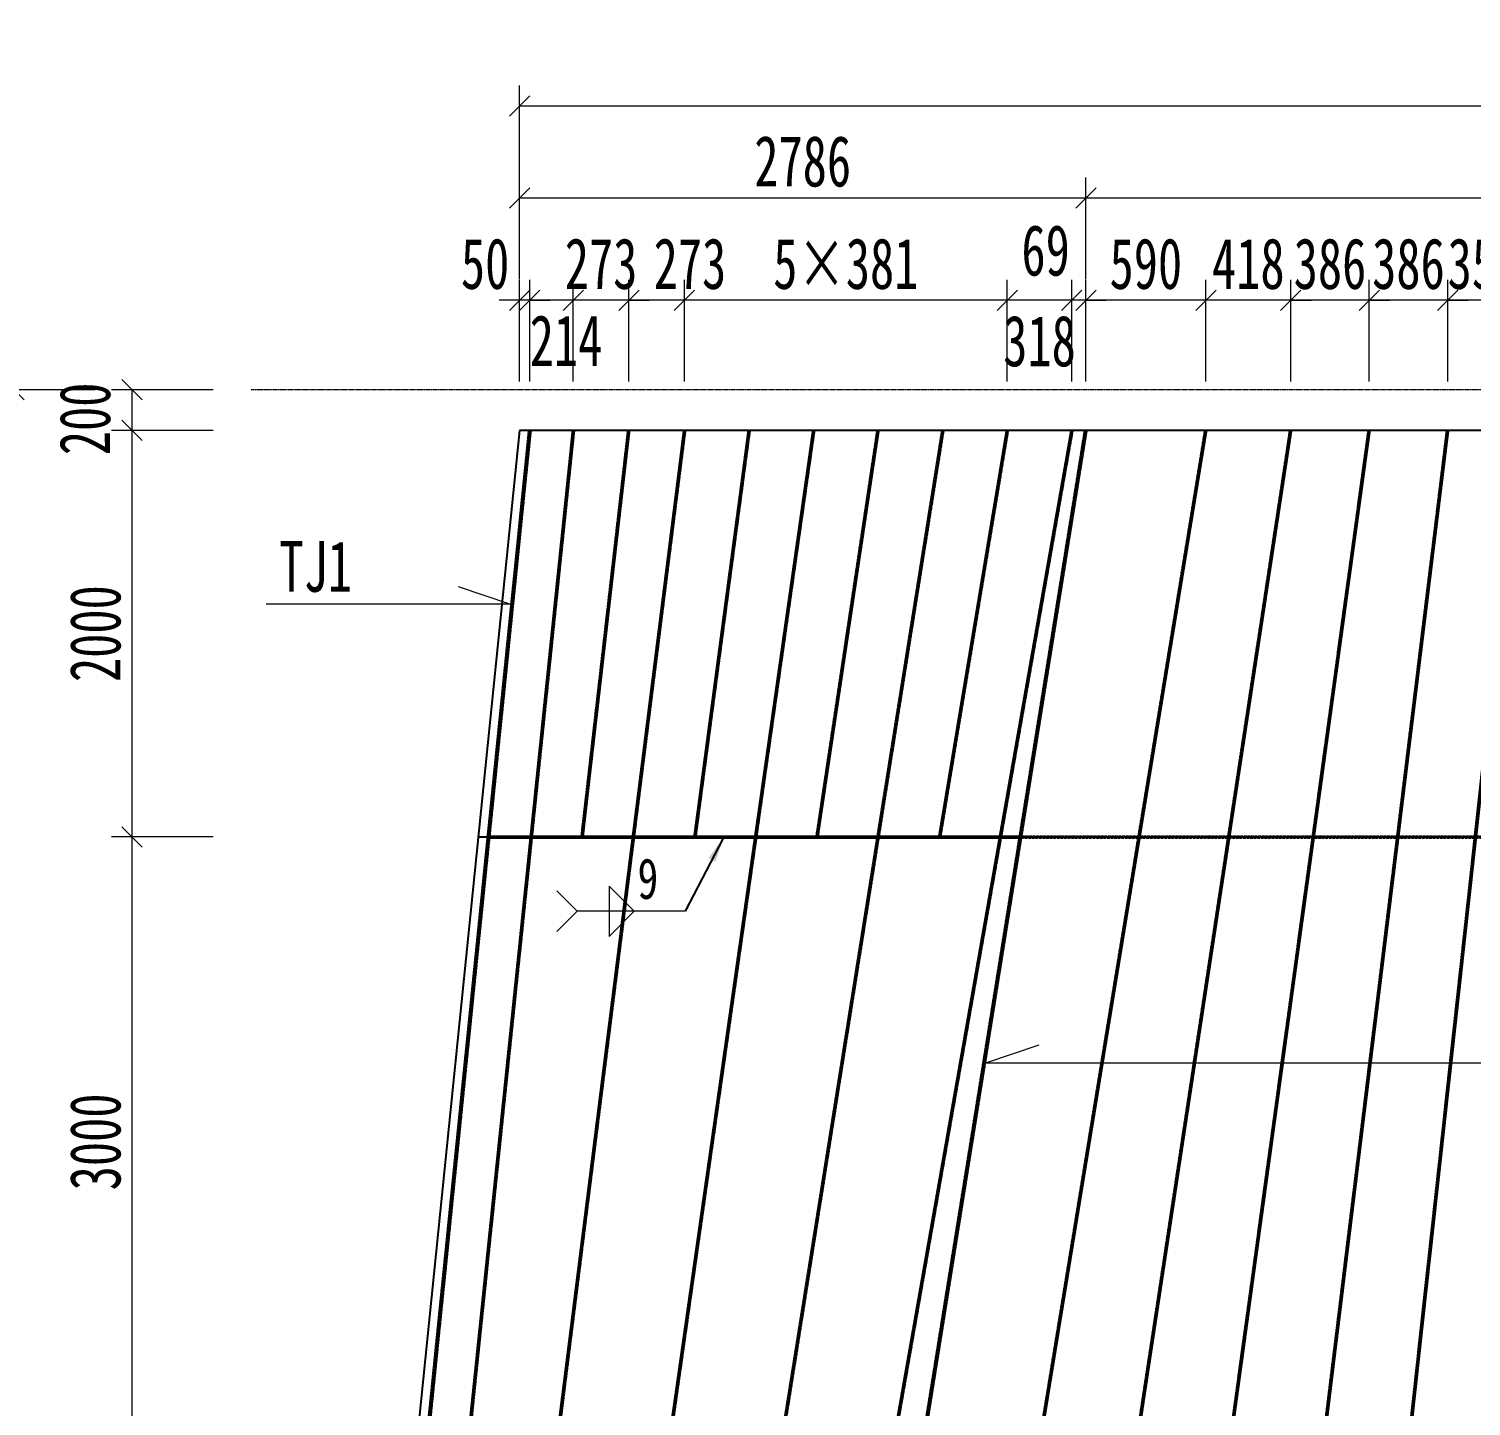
# Model space of a CAD drawing. Header units: millimetres. Extents: x -89049 to 410567, y -307459 to -100425.
# Drawn here: x 50190 to 57285, y -121557 to -114782 of the extents above; entities that cross this region are included whole.
import ezdxf
from ezdxf.enums import TextEntityAlignment as Align

# ---------------------------------------------------------------- set-up
doc = ezdxf.new("R2010")
doc.units = ezdxf.units.MM
doc.linetypes.add('CENTER2', pattern=[28.575, 19.05, -3.175, 3.175, -3.175])
doc.linetypes.add('DASHED', pattern=[0.75, 0.5, -0.25])
doc.layers.get('Defpoints').update_dxf_attribs({"color": 8})
for name, color, linetype, lineweight in [('Dim', 4, 'Continuous', 15), ('中心线', 2, 'CENTER2', 15), ('文字', 7, 'Continuous', 15), ('细实线', 4, 'Continuous', 15), ('虚线', 7, 'DASHED', 13), ('钢板粗线', 1, 'Continuous', 25)]:
    doc.layers.add(name, color=color, linetype=linetype, lineweight=lineweight)
doc.layers.add('Text', color=4, linetype='Continuous')
doc.styles.add('111', font='', dxfattribs={"width": 0.7})
doc.styles.add('BM_Dim', font='', dxfattribs={"width": 0.85})
doc.styles.add('SMEDI', font='', dxfattribs={"width": 0.75})
doc.styles.get("Standard").update_dxf_attribs({"font": ''})
doc.styles.get('111').set_extended_font_data('仿宋_GB2312')
doc.styles.get('BM_Dim').set_extended_font_data('仿宋_GB2312')
doc.styles.get('SMEDI').set_extended_font_data('仿宋_GB2312')
doc.styles.get('Standard').set_extended_font_data('仿宋_GB2312')
doc.dimstyles.new('200', dxfattribs={"dimscale": 0, "dimtxt": 2.5, "dimasz": 1, "dimexe": 1, "dimexo": 1, "dimgap": 0.6, "dimtad": 1, "dimdec": 0, "dimdsep": 46, "dimtxsty": '111', "dimblk": 'OBLIQUE', "dimcen": 0, "dimclrd": 4, "dimclre": 4, "dimclrt": 4, "dimadec": 1, "dimazin": 2, "dimtfac": 1, "dimtdec": 0, "dimtix": 1, "dimtmove": 2, "dimatfit": 3, "dimfxl": 4, "dimfxlon": 1, "dimtolj": 1, "dimlwd": -1, "dimlwe": -1, "dimarcsym": 0})
doc.dimstyles.new('MSteel_1.0_1.0', dxfattribs={"dimtxt": 3, "dimasz": 1.2, "dimexe": 1, "dimexo": 1, "dimgap": 1, "dimtad": 3, "dimtoh": 1, "dimdec": 0, "dimzin": 0, "dimdsep": 46, "dimtxsty": 'Standard', "dimblk": 'ARCHTICK', "dimcen": 0.09, "dimclrd": 3, "dimclre": 3, "dimadec": 0, "dimazin": 0, "dimtfac": 1, "dimtdec": 4, "dimtofl": 0, "dimtmove": 0, "dimatfit": 3, "dimfxl": 1, "dimtolj": 1, "dimtzin": 0, "dimarcsym": 0})

# ---------------------------------------------------------------- blocks, each defined once
blk = doc.blocks.new('_Oblique')
at = {"color": 0, "linetype": 'ByBlock', "lineweight": -2}
blk.add_line((-0.5, -0.5), (0.5, 0.5), dxfattribs=at)
blk = doc.blocks.new('*D170')
at = {"layer": 'Defpoints', "color": 0, "transparency": 16777216}
for p in [(55389.5, -115613.6), (52603.7, -116757.1), (55389.5, -116757.1)]:
    blk.add_point(p, dxfattribs=at)
at = {"layer": '细实线', "color": 4, "transparency": 16777216}
for p, q in [((52603.7, -116013.6), (52603.7, -115513.6)), ((55389.5, -116013.6), (55389.5, -115513.6)), ((52603.7, -115613.6), (55389.5, -115613.6))]:
    blk.add_line(p, q, dxfattribs=at)
at = {"layer": '细实线', "color": 4, "transparency": 16777216, "xscale": 99.99999999999999, "yscale": 99.99999999999999, "zscale": 99.99999999999999, "rotation": 180}
blk.add_blockref('_Oblique', (52603.7, -115613.6), dxfattribs=at)
at = {"layer": '细实线', "color": 4, "transparency": 16777216, "xscale": 99.99999999999999, "yscale": 99.99999999999999, "zscale": 99.99999999999999}
blk.add_blockref('_Oblique', (55389.5, -115613.6), dxfattribs=at)
at = {"layer": '细实线', "color": 4, "transparency": 16777216, "insert": (53996.6, -115434.7), "char_height": 250, "attachment_point": 5, "style": '111'}
blk.add_mtext('\\A1;2786', dxfattribs=at)
blk = doc.blocks.new('*D178')
at = {"layer": 'Defpoints', "color": 0, "transparency": 16777216}
for p in [(64726.4, -115613.6), (55389.5, -116757.1), (64726.4, -116828)]:
    blk.add_point(p, dxfattribs=at)
at = {"layer": '细实线', "color": 4, "transparency": 16777216}
for p, q in [((55389.5, -116013.6), (55389.5, -115513.6)), ((64726.4, -116013.6), (64726.4, -115513.6)), ((55389.5, -115613.6), (64726.4, -115613.6))]:
    blk.add_line(p, q, dxfattribs=at)
at = {"layer": '细实线', "color": 4, "transparency": 16777216, "xscale": 99.99999999999999, "yscale": 99.99999999999999, "zscale": 99.99999999999999, "rotation": 180}
blk.add_blockref('_Oblique', (55389.5, -115613.6), dxfattribs=at)
at = {"layer": '细实线', "color": 4, "transparency": 16777216, "xscale": 99.99999999999999, "yscale": 99.99999999999999, "zscale": 99.99999999999999}
blk.add_blockref('_Oblique', (64726.4, -115613.6), dxfattribs=at)
at = {"layer": '细实线', "color": 4, "transparency": 16777216, "insert": (60057.9, -115434.7), "char_height": 250, "attachment_point": 5, "style": '111'}
blk.add_mtext('\\A1;9337', dxfattribs=at)
blk = doc.blocks.new('*D179')
at = {"layer": 'Defpoints', "color": 0, "transparency": 16777216}
for p in [(74226.4, -115161.7), (74226.4, -115904), (52603.7, -116757.1)]:
    blk.add_point(p, dxfattribs=at)
at = {"layer": '细实线', "color": 4, "transparency": 16777216}
for p, q in [((52603.7, -115561.7), (52603.7, -115061.7)), ((74226.4, -115561.7), (74226.4, -115061.7)), ((52603.7, -115161.7), (74226.4, -115161.7))]:
    blk.add_line(p, q, dxfattribs=at)
at = {"layer": '细实线', "color": 4, "transparency": 16777216, "xscale": 99.99999999999999, "yscale": 99.99999999999999, "zscale": 99.99999999999999, "rotation": 180}
blk.add_blockref('_Oblique', (52603.7, -115161.7), dxfattribs=at)
at = {"layer": '细实线', "color": 4, "transparency": 16777216, "xscale": 99.99999999999999, "yscale": 99.99999999999999, "zscale": 99.99999999999999}
blk.add_blockref('_Oblique', (74226.4, -115161.7), dxfattribs=at)
at = {"layer": '细实线', "color": 4, "transparency": 16777216, "insert": (63415.1, -114957.8), "char_height": 250, "attachment_point": 5, "style": '111'}
blk.add_mtext('\\A1;43245/2', dxfattribs=at)
blk = doc.blocks.new('角焊缝1')
at = {"layer": 'Dim'}
blk.add_line((-3101.175, 370.223), (-3106.48, 370.223), dxfattribs=at)
blk.add_lwpolyline([(-3107.48, 369.223), (-3106.48, 370.223), (-3107.48, 371.223)], dxfattribs=at)
blk.add_lwpolyline([(-3104.907, 371.455), (-3104.907, 368.992), (-3103.675, 370.223)], close=True, dxfattribs=at)
blk = doc.blocks.new('_ArchTick')
at = {"color": 0, "linetype": 'ByBlock', "const_width": 0.15}
blk.add_lwpolyline([(-0.5, -0.5), (0.5, 0.5)], dxfattribs=at)
blk = doc.blocks.new('*D212')
at = {"layer": 'Defpoints', "color": 0, "transparency": 16777216}
for p in [(57169.5, -116117.4), (57169.5, -116757.1), (57526, -116757.1)]:
    blk.add_point(p, dxfattribs=at)
at = {"layer": '细实线', "color": 4, "transparency": 16777216}
for p, q in [((57169.5, -116517.4), (57169.5, -116017.4)), ((57526, -116517.4), (57526, -116017.4)), ((57169.5, -116117.4), (57069.5, -116117.4)), ((57526, -116117.4), (57169.5, -116117.4)), ((57526, -116117.4), (57626, -116117.4))]:
    blk.add_line(p, q, dxfattribs=at)
at = {"layer": '细实线', "color": 4, "transparency": 16777216, "xscale": 99.99999999999999, "yscale": 99.99999999999999, "zscale": 99.99999999999999}
blk.add_blockref('_Oblique', (57169.5, -116117.4), dxfattribs=at)
at = {"layer": '细实线', "color": 4, "transparency": 16777216, "xscale": 99.99999999999999, "yscale": 99.99999999999999, "zscale": 99.99999999999999, "rotation": 180}
blk.add_blockref('_Oblique', (57526, -116117.4), dxfattribs=at)
at = {"layer": '细实线', "color": 4, "transparency": 16777216, "insert": (57347.7, -115938.5), "char_height": 250, "attachment_point": 5, "style": '111'}
blk.add_mtext('\\A1;356', dxfattribs=at)
blk = doc.blocks.new('*D213')
at = {"layer": 'Defpoints', "color": 0, "transparency": 16777216}
for p in [(56783.5, -116117.4), (56783.5, -116757.1), (57169.5, -116757.1)]:
    blk.add_point(p, dxfattribs=at)
at = {"layer": '细实线', "color": 4, "transparency": 16777216}
for p, q in [((56783.5, -116517.4), (56783.5, -116017.4)), ((57169.5, -116517.4), (57169.5, -116017.4)), ((56783.5, -116117.4), (56683.5, -116117.4)), ((57169.5, -116117.4), (56783.5, -116117.4)), ((57169.5, -116117.4), (57269.5, -116117.4))]:
    blk.add_line(p, q, dxfattribs=at)
at = {"layer": '细实线', "color": 4, "transparency": 16777216, "xscale": 99.99999999999999, "yscale": 99.99999999999999, "zscale": 99.99999999999999}
blk.add_blockref('_Oblique', (56783.5, -116117.4), dxfattribs=at)
at = {"layer": '细实线', "color": 4, "transparency": 16777216, "xscale": 99.99999999999999, "yscale": 99.99999999999999, "zscale": 99.99999999999999, "rotation": 180}
blk.add_blockref('_Oblique', (57169.5, -116117.4), dxfattribs=at)
at = {"layer": '细实线', "color": 4, "transparency": 16777216, "insert": (56976.5, -115938.5), "char_height": 250, "attachment_point": 5, "style": '111'}
blk.add_mtext('\\A1;386', dxfattribs=at)
blk = doc.blocks.new('*D214')
at = {"layer": 'Defpoints', "color": 0, "transparency": 16777216}
for p in [(56397.5, -116117.4), (56397.5, -116757.1), (56783.5, -116757.1)]:
    blk.add_point(p, dxfattribs=at)
at = {"layer": '细实线', "color": 4, "transparency": 16777216}
for p, q in [((56397.5, -116517.4), (56397.5, -116017.4)), ((56783.5, -116517.4), (56783.5, -116017.4)), ((56397.5, -116117.4), (56297.5, -116117.4)), ((56783.5, -116117.4), (56397.5, -116117.4)), ((56783.5, -116117.4), (56883.5, -116117.4))]:
    blk.add_line(p, q, dxfattribs=at)
at = {"layer": '细实线', "color": 4, "transparency": 16777216, "xscale": 99.99999999999999, "yscale": 99.99999999999999, "zscale": 99.99999999999999}
blk.add_blockref('_Oblique', (56397.5, -116117.4), dxfattribs=at)
at = {"layer": '细实线', "color": 4, "transparency": 16777216, "xscale": 99.99999999999999, "yscale": 99.99999999999999, "zscale": 99.99999999999999, "rotation": 180}
blk.add_blockref('_Oblique', (56783.5, -116117.4), dxfattribs=at)
at = {"layer": '细实线', "color": 4, "transparency": 16777216, "insert": (56590.5, -115938.5), "char_height": 250, "attachment_point": 5, "style": '111'}
blk.add_mtext('\\A1;386', dxfattribs=at)
blk = doc.blocks.new('*D215')
at = {"layer": 'Defpoints', "color": 0, "transparency": 16777216}
for p in [(55979.9, -116117.4), (55979.9, -116757.1), (56397.5, -116757.1)]:
    blk.add_point(p, dxfattribs=at)
at = {"layer": '细实线', "color": 4, "transparency": 16777216}
for p, q in [((55979.9, -116517.4), (55979.9, -116017.4)), ((56397.5, -116517.4), (56397.5, -116017.4)), ((55979.9, -116117.4), (55879.9, -116117.4)), ((56397.5, -116117.4), (55979.9, -116117.4)), ((56397.5, -116117.4), (56497.5, -116117.4))]:
    blk.add_line(p, q, dxfattribs=at)
at = {"layer": '细实线', "color": 4, "transparency": 16777216, "xscale": 99.99999999999999, "yscale": 99.99999999999999, "zscale": 99.99999999999999}
blk.add_blockref('_Oblique', (55979.9, -116117.4), dxfattribs=at)
at = {"layer": '细实线', "color": 4, "transparency": 16777216, "xscale": 99.99999999999999, "yscale": 99.99999999999999, "zscale": 99.99999999999999, "rotation": 180}
blk.add_blockref('_Oblique', (56397.5, -116117.4), dxfattribs=at)
at = {"layer": '细实线', "color": 4, "transparency": 16777216, "insert": (56188.7, -115938.5), "char_height": 250, "attachment_point": 5, "style": '111'}
blk.add_mtext('\\A1;418', dxfattribs=at)
blk = doc.blocks.new('*D216')
at = {"layer": 'Defpoints', "color": 0, "transparency": 16777216}
for p in [(55389.5, -116117.4), (55389.5, -116757.1), (55979.9, -116757.1)]:
    blk.add_point(p, dxfattribs=at)
at = {"layer": '细实线', "color": 4, "transparency": 16777216}
for p, q in [((55389.5, -116517.4), (55389.5, -116017.4)), ((55979.9, -116517.4), (55979.9, -116017.4)), ((55979.9, -116117.4), (55389.5, -116117.4))]:
    blk.add_line(p, q, dxfattribs=at)
at = {"layer": '细实线', "color": 4, "transparency": 16777216, "xscale": 99.99999999999999, "yscale": 99.99999999999999, "zscale": 99.99999999999999, "rotation": 180}
blk.add_blockref('_Oblique', (55389.5, -116117.4), dxfattribs=at)
at = {"layer": '细实线', "color": 4, "transparency": 16777216, "xscale": 99.99999999999999, "yscale": 99.99999999999999, "zscale": 99.99999999999999}
blk.add_blockref('_Oblique', (55979.9, -116117.4), dxfattribs=at)
at = {"layer": '细实线', "color": 4, "transparency": 16777216, "insert": (55684.7, -115938.5), "char_height": 250, "attachment_point": 5, "style": '111'}
blk.add_mtext('\\A1;590', dxfattribs=at)
blk = doc.blocks.new('*D217')
at = {"layer": 'Defpoints', "color": 0, "transparency": 16777216}
for p in [(55320.4, -116117.4), (55320.4, -116757.1), (55389.5, -116757.1)]:
    blk.add_point(p, dxfattribs=at)
at = {"layer": '细实线', "color": 4, "transparency": 16777216}
for p, q in [((55320.4, -116517.4), (55320.4, -116017.4)), ((55389.5, -116517.4), (55389.5, -116017.4)), ((55320.4, -116117.4), (55220.4, -116117.4)), ((55389.5, -116117.4), (55320.4, -116117.4)), ((55389.5, -116117.4), (55489.5, -116117.4))]:
    blk.add_line(p, q, dxfattribs=at)
at = {"layer": '细实线', "color": 4, "transparency": 16777216, "xscale": 99.99999999999999, "yscale": 99.99999999999999, "zscale": 99.99999999999999}
blk.add_blockref('_Oblique', (55320.4, -116117.4), dxfattribs=at)
at = {"layer": '细实线', "color": 4, "transparency": 16777216, "xscale": 99.99999999999999, "yscale": 99.99999999999999, "zscale": 99.99999999999999, "rotation": 180}
blk.add_blockref('_Oblique', (55389.5, -116117.4), dxfattribs=at)
at = {"layer": '细实线', "color": 4, "transparency": 16777216, "insert": (55191.6, -115873.2), "char_height": 250, "attachment_point": 5, "style": '111'}
blk.add_mtext('\\A1;69', dxfattribs=at)
blk = doc.blocks.new('*D218')
at = {"layer": 'Defpoints', "color": 0, "transparency": 16777216}
for p in [(55002.8, -116117.4), (55002.8, -116757.1), (55320.4, -116757.1)]:
    blk.add_point(p, dxfattribs=at)
at = {"layer": '细实线', "color": 4, "transparency": 16777216}
for p, q in [((55002.8, -116517.4), (55002.8, -116017.4)), ((55320.4, -116517.4), (55320.4, -116017.4)), ((55320.4, -116117.4), (55002.8, -116117.4))]:
    blk.add_line(p, q, dxfattribs=at)
at = {"layer": '细实线', "color": 4, "transparency": 16777216, "xscale": 99.99999999999999, "yscale": 99.99999999999999, "zscale": 99.99999999999999, "rotation": 180}
blk.add_blockref('_Oblique', (55002.8, -116117.4), dxfattribs=at)
at = {"layer": '细实线', "color": 4, "transparency": 16777216, "xscale": 99.99999999999999, "yscale": 99.99999999999999, "zscale": 99.99999999999999}
blk.add_blockref('_Oblique', (55320.4, -116117.4), dxfattribs=at)
at = {"layer": '细实线', "color": 4, "transparency": 16777216, "insert": (55161.6, -116318.9), "char_height": 250, "attachment_point": 5, "style": '111'}
blk.add_mtext('\\A1;318', dxfattribs=at)
blk = doc.blocks.new('*D219')
at = {"layer": 'Defpoints', "color": 0, "transparency": 16777216}
for p in [(53415, -116117.4), (53415, -116757.1), (55002.8, -116757.1)]:
    blk.add_point(p, dxfattribs=at)
at = {"layer": '细实线', "color": 4, "transparency": 16777216}
for p, q in [((53415, -116517.4), (53415, -116017.4)), ((55002.8, -116517.4), (55002.8, -116017.4)), ((55002.8, -116117.4), (53415, -116117.4))]:
    blk.add_line(p, q, dxfattribs=at)
at = {"layer": '细实线', "color": 4, "transparency": 16777216, "xscale": 99.99999999999999, "yscale": 99.99999999999999, "zscale": 99.99999999999999, "rotation": 180}
blk.add_blockref('_Oblique', (53415, -116117.4), dxfattribs=at)
at = {"layer": '细实线', "color": 4, "transparency": 16777216, "xscale": 99.99999999999999, "yscale": 99.99999999999999, "zscale": 99.99999999999999}
blk.add_blockref('_Oblique', (55002.8, -116117.4), dxfattribs=at)
at = {"layer": '细实线', "color": 4, "transparency": 16777216, "insert": (54208.9, -115938.5), "char_height": 250, "attachment_point": 5, "style": '111'}
blk.add_mtext('\\A1;5×381', dxfattribs=at)
blk = doc.blocks.new('*D220')
at = {"layer": 'Defpoints', "color": 0, "transparency": 16777216}
for p in [(53141.6, -116117.4), (53141.6, -116757.1), (53415, -116757.1)]:
    blk.add_point(p, dxfattribs=at)
at = {"layer": '细实线', "color": 4, "transparency": 16777216}
for p, q in [((53141.6, -116517.4), (53141.6, -116017.4)), ((53415, -116517.4), (53415, -116017.4)), ((53415, -116117.4), (53141.6, -116117.4))]:
    blk.add_line(p, q, dxfattribs=at)
at = {"layer": '细实线', "color": 4, "transparency": 16777216, "xscale": 99.99999999999999, "yscale": 99.99999999999999, "zscale": 99.99999999999999, "rotation": 180}
blk.add_blockref('_Oblique', (53141.6, -116117.4), dxfattribs=at)
at = {"layer": '细实线', "color": 4, "transparency": 16777216, "xscale": 99.99999999999999, "yscale": 99.99999999999999, "zscale": 99.99999999999999}
blk.add_blockref('_Oblique', (53415, -116117.4), dxfattribs=at)
at = {"layer": '细实线', "color": 4, "transparency": 16777216, "insert": (53442, -115938.5), "char_height": 250, "attachment_point": 5, "style": '111'}
blk.add_mtext('\\A1;273', dxfattribs=at)
blk = doc.blocks.new('*D221')
at = {"layer": 'Defpoints', "color": 0, "transparency": 16777216}
for p in [(52868.2, -116117.4), (52868.2, -116757.1), (53141.6, -116757.1)]:
    blk.add_point(p, dxfattribs=at)
at = {"layer": '细实线', "color": 4, "transparency": 16777216}
for p, q in [((52868.2, -116517.4), (52868.2, -116017.4)), ((53141.6, -116517.4), (53141.6, -116017.4)), ((52868.2, -116117.4), (52768.2, -116117.4)), ((53141.6, -116117.4), (52868.2, -116117.4)), ((53141.6, -116117.4), (53241.6, -116117.4))]:
    blk.add_line(p, q, dxfattribs=at)
at = {"layer": '细实线', "color": 4, "transparency": 16777216, "xscale": 99.99999999999999, "yscale": 99.99999999999999, "zscale": 99.99999999999999}
blk.add_blockref('_Oblique', (52868.2, -116117.4), dxfattribs=at)
at = {"layer": '细实线', "color": 4, "transparency": 16777216, "xscale": 99.99999999999999, "yscale": 99.99999999999999, "zscale": 99.99999999999999, "rotation": 180}
blk.add_blockref('_Oblique', (53141.6, -116117.4), dxfattribs=at)
at = {"layer": '细实线', "color": 4, "transparency": 16777216, "insert": (53004.9, -115938.5), "char_height": 250, "attachment_point": 5, "style": '111'}
blk.add_mtext('\\A1;273', dxfattribs=at)
blk = doc.blocks.new('*D222')
at = {"layer": 'Defpoints', "color": 0, "transparency": 16777216}
for p in [(52653.7, -116117.4), (52653.7, -116757.1), (52868.2, -116757.1)]:
    blk.add_point(p, dxfattribs=at)
at = {"layer": '细实线', "color": 4, "transparency": 16777216}
for p, q in [((52653.7, -116517.4), (52653.7, -116017.4)), ((52868.2, -116517.4), (52868.2, -116017.4)), ((52868.2, -116117.4), (52653.7, -116117.4))]:
    blk.add_line(p, q, dxfattribs=at)
at = {"layer": '细实线', "color": 4, "transparency": 16777216, "xscale": 99.99999999999999, "yscale": 99.99999999999999, "zscale": 99.99999999999999, "rotation": 180}
blk.add_blockref('_Oblique', (52653.7, -116117.4), dxfattribs=at)
at = {"layer": '细实线', "color": 4, "transparency": 16777216, "xscale": 99.99999999999999, "yscale": 99.99999999999999, "zscale": 99.99999999999999}
blk.add_blockref('_Oblique', (52868.2, -116117.4), dxfattribs=at)
at = {"layer": '细实线', "color": 4, "transparency": 16777216, "insert": (52832.4, -116315), "char_height": 250, "attachment_point": 5, "style": '111'}
blk.add_mtext('\\A1;214', dxfattribs=at)
blk = doc.blocks.new('*D223')
at = {"layer": 'Defpoints', "color": 0, "transparency": 16777216}
for p in [(52603.7, -116117.4), (52603.7, -116757.1), (52653.7, -116757.1)]:
    blk.add_point(p, dxfattribs=at)
at = {"layer": '细实线', "color": 4, "transparency": 16777216}
for p, q in [((52603.7, -116517.4), (52603.7, -116017.4)), ((52653.7, -116517.4), (52653.7, -116017.4)), ((52603.7, -116117.4), (52503.7, -116117.4)), ((52653.7, -116117.4), (52603.7, -116117.4)), ((52653.7, -116117.4), (52753.7, -116117.4))]:
    blk.add_line(p, q, dxfattribs=at)
at = {"layer": '细实线', "color": 4, "transparency": 16777216, "xscale": 99.99999999999999, "yscale": 99.99999999999999, "zscale": 99.99999999999999}
blk.add_blockref('_Oblique', (52603.7, -116117.4), dxfattribs=at)
at = {"layer": '细实线', "color": 4, "transparency": 16777216, "xscale": 99.99999999999999, "yscale": 99.99999999999999, "zscale": 99.99999999999999, "rotation": 180}
blk.add_blockref('_Oblique', (52653.7, -116117.4), dxfattribs=at)
at = {"layer": '细实线', "color": 4, "transparency": 16777216, "insert": (52434.4, -115938.5), "char_height": 250, "attachment_point": 5, "style": '111'}
blk.add_mtext('\\A1;50', dxfattribs=at)
blk = doc.blocks.new('*D224')
at = {"layer": 'Defpoints', "color": 0, "transparency": 16777216}
for p in [(50935, -116757.1), (50696.8, -118757.1), (52954.8, -118757.1)]:
    blk.add_point(p, dxfattribs=at)
at = {"layer": '细实线', "color": 4, "transparency": 16777216}
for p, q in [((50835, -116757.1), (50596.8, -116757.1)), ((50696.8, -116757.1), (50696.8, -118757.1)), ((51096.8, -118757.1), (50596.8, -118757.1))]:
    blk.add_line(p, q, dxfattribs=at)
at = {"layer": '细实线', "color": 4, "transparency": 16777216, "xscale": 99.99999999999999, "yscale": 99.99999999999999, "zscale": 99.99999999999999}
for p, rotation in [((50696.8, -116757.1), 90), ((50696.8, -118757.1), 270)]:
    blk.add_blockref('_Oblique', p, dxfattribs=dict(at, rotation=rotation))
at = {"layer": '细实线', "color": 4, "transparency": 16777216, "insert": (50517.9, -117757.1), "char_height": 250, "attachment_point": 5, "rotation": 90, "style": '111'}
blk.add_mtext('\\A1;2000', dxfattribs=at)
blk = doc.blocks.new('*D225')
at = {"layer": 'Defpoints', "color": 0, "transparency": 16777216}
for p in [(51118.6, -118757.1), (50696.8, -121757.1), (51118.6, -121757.1)]:
    blk.add_point(p, dxfattribs=at)
at = {"layer": '细实线', "color": 4, "transparency": 16777216}
for p, q in [((51018.6, -118757.1), (50596.8, -118757.1)), ((50696.8, -118757.1), (50696.8, -121757.1)), ((51018.6, -121757.1), (50596.8, -121757.1))]:
    blk.add_line(p, q, dxfattribs=at)
at = {"layer": '细实线', "color": 4, "transparency": 16777216, "xscale": 99.99999999999999, "yscale": 99.99999999999999, "zscale": 99.99999999999999}
for p, rotation in [((50696.8, -118757.1), 90), ((50696.8, -121757.1), 270)]:
    blk.add_blockref('_Oblique', p, dxfattribs=dict(at, rotation=rotation))
at = {"layer": '细实线', "color": 4, "transparency": 16777216, "insert": (50517.9, -120257.1), "char_height": 250, "attachment_point": 5, "rotation": 90, "style": '111'}
blk.add_mtext('\\A1;3000', dxfattribs=at)
blk = doc.blocks.new('*D230')
at = {"layer": 'Defpoints', "color": 0, "transparency": 16777216}
for p in [(50846.8, -116557.1), (49598.8, -136257.1), (51480, -136257.1)]:
    blk.add_point(p, dxfattribs=at)
at = {"layer": '细实线', "color": 4, "transparency": 16777216}
for p, q in [((49998.8, -116557.1), (49498.8, -116557.1)), ((49598.8, -116557.1), (49598.8, -136257.1)), ((49998.8, -136257.1), (49498.8, -136257.1))]:
    blk.add_line(p, q, dxfattribs=at)
at = {"layer": '细实线', "color": 4, "transparency": 16777216, "xscale": 99.99999999999999, "yscale": 99.99999999999999, "zscale": 99.99999999999999}
for p, rotation in [((49598.8, -116557.1), 90), ((49598.8, -136257.1), 270)]:
    blk.add_blockref('_Oblique', p, dxfattribs=dict(at, rotation=rotation))
at = {"layer": '细实线', "color": 4, "transparency": 16777216, "insert": (49419.8, -126407.1), "char_height": 250, "attachment_point": 5, "rotation": 90, "style": '111'}
blk.add_mtext('\\A1;19700', dxfattribs=at)
blk = doc.blocks.new('*D231')
at = {"layer": 'Defpoints', "color": 0, "transparency": 16777216}
for p in [(53475.1, -116557.1), (50696.8, -116757.1), (53440.4, -116757.1)]:
    blk.add_point(p, dxfattribs=at)
at = {"layer": '细实线', "color": 4, "transparency": 16777216}
for p, q in [((51096.8, -116557.1), (50596.8, -116557.1)), ((50696.8, -116557.1), (50696.8, -116757.1)), ((51096.8, -116757.1), (50596.8, -116757.1))]:
    blk.add_line(p, q, dxfattribs=at)
at = {"layer": '细实线', "color": 4, "transparency": 16777216, "xscale": 99.99999999999999, "yscale": 99.99999999999999, "zscale": 99.99999999999999}
for p, rotation in [((50696.8, -116557.1), 90), ((50696.8, -116757.1), 270)]:
    blk.add_blockref('_Oblique', p, dxfattribs=dict(at, rotation=rotation))
at = {"layer": '细实线', "color": 4, "transparency": 16777216, "insert": (50466.9, -116700.7), "char_height": 250, "attachment_point": 5, "rotation": 90, "style": '111'}
blk.add_mtext('\\A1;200', dxfattribs=at)
blk = doc.blocks.new('*D232')
at = {"layer": 'Defpoints', "color": 0, "transparency": 16777216}
for p in [(50116.9, -116557.1), (53935.5, -116557.1), (51476.2, -127862.9)]:
    blk.add_point(p, dxfattribs=at)
at = {"layer": '细实线', "color": 4, "transparency": 16777216}
for p, q in [((50516.9, -116557.1), (50016.9, -116557.1)), ((50116.9, -127862.9), (50116.9, -116557.1)), ((50516.9, -127862.9), (50016.9, -127862.9))]:
    blk.add_line(p, q, dxfattribs=at)
at = {"layer": '细实线', "color": 4, "transparency": 16777216, "xscale": 99.99999999999999, "yscale": 99.99999999999999, "zscale": 99.99999999999999}
for p, rotation in [((50116.9, -116557.1), 90), ((50116.9, -127862.9), 270)]:
    blk.add_blockref('_Oblique', p, dxfattribs=dict(at, rotation=rotation))
at = {"layer": '细实线', "color": 4, "transparency": 16777216, "insert": (49937.9, -122210), "char_height": 250, "attachment_point": 5, "rotation": 90, "style": '111'}
blk.add_mtext('\\A1;11306', dxfattribs=at)

msp = doc.modelspace()

# ---------------------------------------------------------------- linework, layer by layer
at = {"layer": 'Defpoints'}
for p, q in [((52912.2, -118757.1), (53141.6, -116757.1)), ((53732.6, -116757.1), (53465.9, -118757.1)), ((54067.9, -118757.1), (54367.7, -116757.1)), ((55002.8, -116757.1), (54669.9, -118757.1)), ((52400.9, -118757.1), (74226.2, -118757.1))]:
    msp.add_line(p, q, dxfattribs=at)
at = {"layer": 'Defpoints', "elevation": 0}
for points in [[(52653.7, -116757.1), (51526.2, -127862.9), (51526.2, -136137.1)], [(52868.2, -116757.1), (51716.2, -127862.9), (51716.2, -135987.1)], [(53415, -116757.1), (52016.2, -127862.9), (52016.2, -135987.1)], [(54050.1, -116757.1), (52466.2, -127862.9), (52466.2, -135987.1)], [(54685.3, -116757.1), (52916.2, -127862.9), (52916.2, -135987.1)], [(55320.4, -116757.1), (53366.2, -127862.9), (53366.2, -135987.1)], [(53606.2, -136137.1), (53606.2, -127862.9), (55389.5, -116757.1)], [(54156.2, -135987.1), (54156.2, -127876.9), (55979.9, -116757.1)], [(54706.2, -135987.1), (54706.2, -127876.9), (56397.5, -116757.1)], [(55256.2, -135987.1), (55256.2, -127876.9), (56783.5, -116757.1)], [(55806.2, -135987.1), (55806.2, -127876.9), (57169.5, -116757.1)], [(56306.2, -135987.1), (56306.2, -127876.9), (57526, -116757.1)]]:
    msp.add_lwpolyline(points, dxfattribs=at)
at = {"layer": '中心线', "ltscale": 0.3}
msp.add_line((75920.2, -116557.1), (51283.6, -116557.1), dxfattribs=at)
at = {"layer": '细实线'}
for p, q in [((52302.2, -117525.2), (52560, -117612.3)), ((52560, -117612.3), (51357.2, -117612.3)), ((52457.3, -118763.1), (55062.6, -118763.1)), ((52458.5, -118751.1), (55064.5, -118751.1)), ((55158.1, -119781.4), (54900.3, -119868.6)), ((54900.3, -119868.6), (75638.6, -119868.6))]:
    msp.add_line(p, q, dxfattribs=at)
at = {"layer": '虚线', "ltscale": 4}
for p, q in [((52906.9, -118751.1), (53135.6, -116757.1)), ((52918.9, -118751.1), (53147.6, -116757.1)), ((53726.6, -116757.1), (53460.7, -118751.1)), ((53738.6, -116757.1), (53472.7, -118751.1)), ((54062.8, -118751.1), (54361.7, -116757.1)), ((54074.8, -118751.1), (54373.7, -116757.1)), ((54996.8, -116757.1), (54664.9, -118751.1)), ((55008.8, -116757.1), (54676.9, -118751.1))]:
    msp.add_line(p, q, dxfattribs=at)
at = {"layer": '虚线', "color": 2, "ltscale": 2}
for p, q in [((55076.6, -118763.1), (64719.2, -118763.1)), ((55078.5, -118751.1), (64719.2, -118751.1))]:
    msp.add_line(p, q, dxfattribs=at)
at = {"layer": '虚线', "color": 2, "ltscale": 4, "elevation": 0}
for points in [[(52646.7, -116757.1), (51519.2, -127862.9), (51519.2, -136137.1)], [(52660.7, -116757.1), (51533.2, -127862.9), (51533.2, -136137.1)], [(53599.2, -136137.1), (53599.2, -127862.9), (55382.5, -116757.1)], [(53613.2, -136137.1), (53613.2, -127862.9), (55396.5, -116757.1)]]:
    msp.add_lwpolyline(points, dxfattribs=at)
at = {"layer": '虚线', "ltscale": 4, "elevation": 0}
for points in [[(52862.2, -116757.1), (51710.2, -127862.9), (51710.2, -135981.1)], [(52874.2, -116757.1), (51722.2, -127862.9), (51722.2, -135981.1)], [(53409, -116757.1), (52010.2, -127862.9), (52010.2, -135981.1)], [(53421, -116757.1), (52022.2, -127862.9), (52022.2, -135981.1)], [(54044.1, -116757.1), (52460.2, -127862.9), (52460.2, -135981.1)], [(54056.1, -116757.1), (52472.2, -127862.9), (52472.2, -135981.1)], [(54679.3, -116757.1), (52910.2, -127862.9), (52910.2, -135981.1)], [(54691.3, -116757.1), (52922.2, -127862.9), (52922.2, -135981.1)], [(55314.4, -116757.1), (53360.2, -127862.9), (53360.2, -135981.1)], [(55326.4, -116757.1), (53372.2, -127862.9), (53372.2, -135981.1)], [(54150.2, -135975.1), (54150.2, -127876.9), (55973.9, -116757.1)], [(54162.2, -135975.1), (54162.2, -127876.9), (55985.9, -116757.1)], [(54700.2, -135975.1), (54700.2, -127876.9), (56391.5, -116757.1)], [(54712.2, -135975.1), (54712.2, -127876.9), (56403.5, -116757.1)], [(55250.2, -135975.1), (55250.2, -127876.9), (56777.5, -116757.1)], [(55262.2, -135975.1), (55262.2, -127876.9), (56789.5, -116757.1)], [(55800.2, -135975.1), (55800.2, -127876.9), (57163.5, -116757.1)], [(55812.2, -135975.1), (55812.2, -127876.9), (57175.5, -116757.1)], [(56300.2, -135975.1), (56300.2, -127876.9), (57520, -116757.1)], [(56312.2, -135975.1), (56312.2, -127876.9), (57532, -116757.1)]]:
    msp.add_lwpolyline(points, dxfattribs=at)
at = {"layer": '钢板粗线'}
msp.add_line((74226.2, -116757.1), (52603.7, -116757.1), dxfattribs=at)
at = {"layer": '钢板粗线', "elevation": 0}
msp.add_lwpolyline([(52603.7, -116757.1), (51476.2, -127862.9), (51476.2, -136137.1)], dxfattribs=at)

# ---------------------------------------------------------------- block references
at = {"layer": '细实线', "color": 8, "xscale": 100, "yscale": 100, "zscale": 100}
msp.add_blockref('角焊缝1', (363535.3, -156145.2), dxfattribs=at)

# ---------------------------------------------------------------- texts
at = {"layer": 'Text', "style": 'SMEDI', "width": 0.75}
msp.add_text('9', height=200, dxfattribs=at).set_placement((53184.1, -118961.9), align=Align.MIDDLE_LEFT)
at = {"layer": '文字', "style": 'BM_Dim', "width": 0.7}
msp.add_text('TJ1', height=250, dxfattribs=at).set_placement((51601.3, -117626.1), align=Align.BOTTOM_CENTER)

# ---------------------------------------------------------------- dimensions: what is measured, and where the dimension line sits
at = {"layer": '细实线'}
for base, p1, p2, text, picture, middle in [((74226.4, -115161.7), (52603.7, -116757.1), (74226.4, -115904), '43245/2', '*D179', (63415.1, -114957.8)), ((53415, -116117.4), (55002.8, -116757.1), (53415, -116757.1), '5×381', '*D219', (54208.9, -115938.5))]:
    dim = msp.add_linear_dim(base=base, p1=p1, p2=p2, text=text, dimstyle='200', override={"dimscale": 100, "dimtxsty": '111', "dimblk": 'Oblique'}, dxfattribs=at)
    dim.commit()
    dim.dimension.update_dxf_attribs({"geometry": picture, "text_midpoint": middle})
for base, p1, p2, picture, middle in [((55389.5, -115613.6), (52603.7, -116757.1), (55389.5, -116757.1), '*D170', (53996.6, -115434.7)), ((64726.4, -115613.6), (55389.5, -116757.1), (64726.4, -116828), '*D178', (60057.9, -115434.7)), ((52868.2, -116117.4), (53141.6, -116757.1), (52868.2, -116757.1), '*D221', (53004.9, -115938.5)), ((55389.5, -116117.4), (55979.9, -116757.1), (55389.5, -116757.1), '*D216', (55684.7, -115938.5)), ((55979.9, -116117.4), (56397.5, -116757.1), (55979.9, -116757.1), '*D215', (56188.7, -115938.5)), ((56397.5, -116117.4), (56783.5, -116757.1), (56397.5, -116757.1), '*D214', (56590.5, -115938.5)), ((56783.5, -116117.4), (57169.5, -116757.1), (56783.5, -116757.1), '*D213', (56976.5, -115938.5)), ((57169.5019, -116117.3891), (57525.9932, -116757.1323), (57169.5019, -116757.1323), '*D212', (57347.7475, -115938.4701))]:
    dim = msp.add_linear_dim(base=base, p1=p1, p2=p2, dimstyle='200', override={"dimscale": 100, "dimblk": 'Oblique'}, dxfattribs=at)
    dim.commit()
    dim.dimension.update_dxf_attribs({"geometry": picture, "text_midpoint": middle})
for base, p1, p2, picture, middle in [((55320.4, -116117.4), (55389.5, -116757.1), (55320.4, -116757.1), '*D217', (55191.6, -115873.2)), ((52603.7, -116117.4), (52653.7, -116757.1), (52603.7, -116757.1), '*D223', (52434.4, -115938.5)), ((53141.6, -116117.4), (53415, -116757.1), (53141.6, -116757.1), '*D220', (53442, -115938.5)), ((52653.7377, -116117.3891), (52868.1761, -116757.1323), (52653.7377, -116757.1323), '*D222', (52832.4212, -116314.9813)), ((55002.8, -116117.4), (55320.4, -116757.1), (55002.8, -116757.1), '*D218', (55161.6, -116318.9))]:
    dim = msp.add_linear_dim(base=base, p1=p1, p2=p2, dimstyle='200', override={"dimscale": 100, "dimblk": 'Oblique'}, dxfattribs=at)
    dim.commit()
    dim.dimension.update_dxf_attribs({"geometry": picture, "text_midpoint": middle, "dimtype": 160})
dim = msp.add_linear_dim(base=(50696.8, -116757.1), p1=(53475.1, -116557.1), p2=(53440.4, -116757.1), angle=90, dimstyle='200', override={"dimscale": 100, "dimblk": 'Oblique'}, dxfattribs=at)
dim.commit()
dim.dimension.update_dxf_attribs({"geometry": '*D231', "text_midpoint": (50466.9, -116700.7), "dimtype": 160})
for base, p1, p2, angle, picture, middle in [((49598.8, -136257.1), (50846.8, -116557.1), (51480, -136257.1), 270, '*D230', (49419.8, -126407.1)), ((50116.9, -116557.1), (51476.2, -127862.9), (53935.5, -116557.1), 90, '*D232', (49937.9, -122210)), ((50696.8, -118757.1), (50935, -116757.1), (52954.8, -118757.1), 270, '*D224', (50517.9, -117757.1)), ((50696.8, -121757.1), (51118.6, -118757.1), (51118.6, -121757.1), 270, '*D225', (50517.9, -120257.1))]:
    dim = msp.add_linear_dim(base=base, p1=p1, p2=p2, angle=angle, dimstyle='200', override={"dimscale": 100, "dimblk": 'Oblique'}, dxfattribs=at)
    dim.commit()
    dim.dimension.update_dxf_attribs({"geometry": picture, "text_midpoint": middle})

# ---------------------------------------------------------------- leaders
at = {"layer": 'Dim'}
msp.add_leader([(53606.2, -118763.1), (53417.9, -119122.8)], dimstyle='MSteel_1.0_1.0', override={"dimscale": 100, "dimclrd": 256}, dxfattribs=at)

doc.saveas('drawing.dxf')
